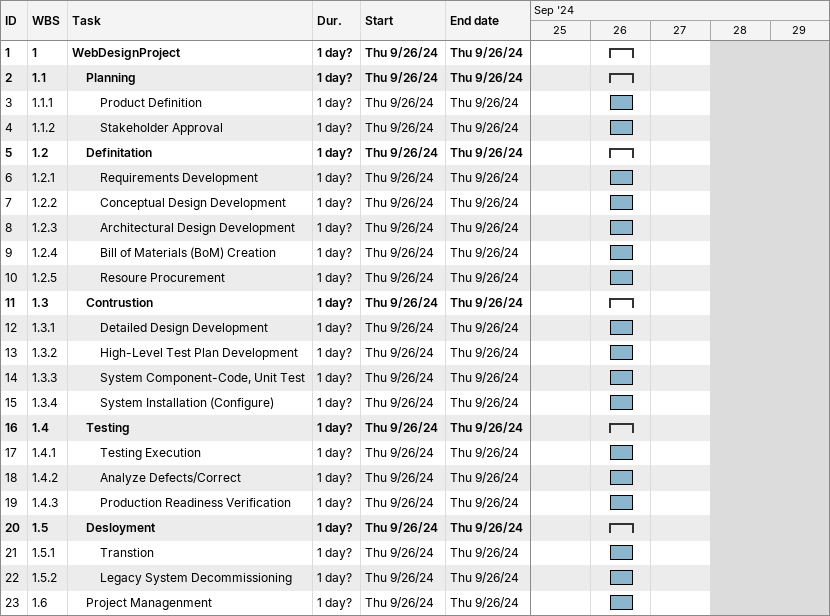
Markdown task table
| ID | WBS | Task | Duration | Start | Finish |
|---|---|---|---|---|---|
| 1 | 1 | **WebDesignProject** | 1d? | 2024-09-26 | 2024-09-26 |
| 2 | 1.1 | **Planning** | 1d? | 2024-09-26 | 2024-09-26 |
| 3 | 1.1.1 | Product Definition | 1d? | 2024-09-26 | 2024-09-26 |
| 4 | 1.1.2 | Stakeholder Approval | 1d? | 2024-09-26 | 2024-09-26 |
| 5 | 1.2 | **Definitation** | 1d? | 2024-09-26 | 2024-09-26 |
| 6 | 1.2.1 | Requirements Development | 1d? | 2024-09-26 | 2024-09-26 |
| 7 | 1.2.2 | Conceptual Design Development | 1d? | 2024-09-26 | 2024-09-26 |
| 8 | 1.2.3 | Architectural Design Development | 1d? | 2024-09-26 | 2024-09-26 |
| 9 | 1.2.4 | Bill of Materials (BoM) Creation | 1d? | 2024-09-26 | 2024-09-26 |
| 10 | 1.2.5 | Resoure Procurement | 1d? | 2024-09-26 | 2024-09-26 |
| 11 | 1.3 | **Contrustion** | 1d? | 2024-09-26 | 2024-09-26 |
| 12 | 1.3.1 | Detailed Design Development | 1d? | 2024-09-26 | 2024-09-26 |
| 13 | 1.3.2 | High-Level Test Plan Development | 1d? | 2024-09-26 | 2024-09-26 |
| 14 | 1.3.3 | System Component-Code, Unit Test | 1d? | 2024-09-26 | 2024-09-26 |
| 15 | 1.3.4 | System Installation (Configure) | 1d? | 2024-09-26 | 2024-09-26 |
| 16 | 1.4 | **Testing** | 1d? | 2024-09-26 | 2024-09-26 |
| 17 | 1.4.1 | Testing Execution | 1d? | 2024-09-26 | 2024-09-26 |
| 18 | 1.4.2 | Analyze Defects/Correct | 1d? | 2024-09-26 | 2024-09-26 |
| 19 | 1.4.3 | Production Readiness Verification | 1d? | 2024-09-26 | 2024-09-26 |
| 20 | 1.5 | **Desloyment** | 1d? | 2024-09-26 | 2024-09-26 |
| 21 | 1.5.1 | Transtion | 1d? | 2024-09-26 | 2024-09-26 |
| 22 | 1.5.2 | Legacy System Decommissioning | 1d? | 2024-09-26 | 2024-09-26 |
| 23 | 1.6 | Project Managenment | 1d? | 2024-09-26 | 2024-09-26 |
